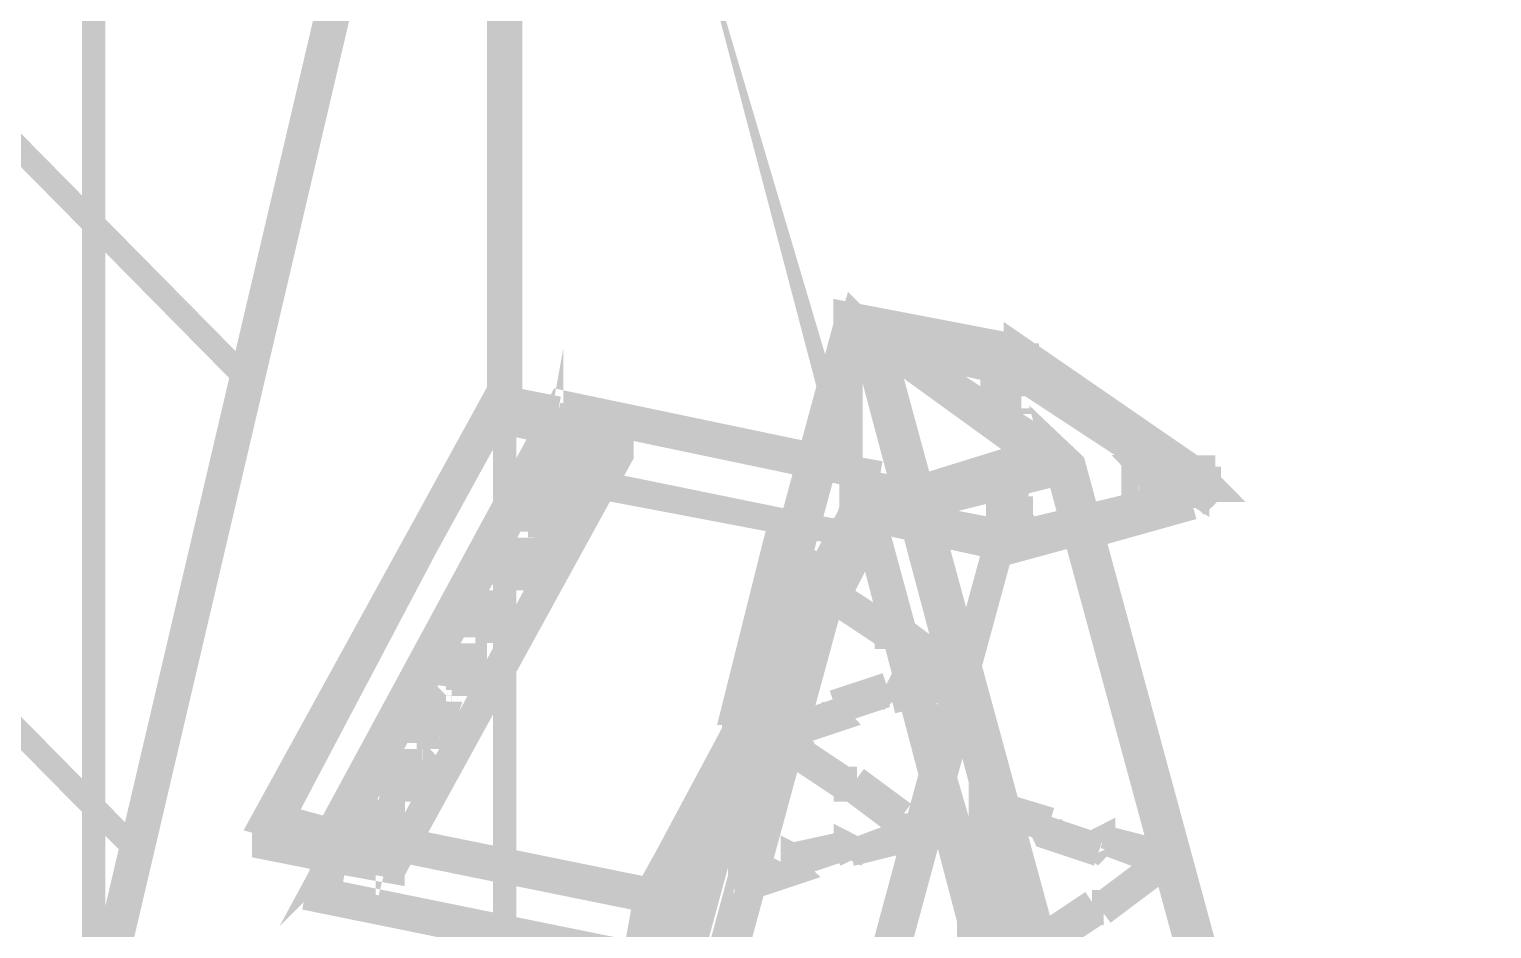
# Model space of a CAD drawing. Extents: x 0.1 to 11.6, y 0.3 to 16.2.
# Drawn here: x 8.3234 to 8.7385, y 13.3806 to 13.6358 of the extents above; entities that cross this region are included whole.
import ezdxf

# ---------------------------------------------------------------- set-up
doc = ezdxf.new("R2010")
doc.units = 0
doc.header["$MEASUREMENT"] = 0

msp = doc.modelspace()

# ---------------------------------------------------------------- linework, layer by layer
at = {"color": 0}
for points, const_width in [([(8.09, 12.2783), (8.45833, 13.8483)], 0.01), ([(8.61003, 13.3217), (8.59169, 13.3834), (8.60835, 13.32)], 0.01), ([(8.38499, 13.5367), (8.26335, 13.66)], 0.006667), ([(8.34169, 13.045), (8.34169, 13.0866), (8.34169, 13.1283), (8.34169, 13.17), (8.34169, 13.2116), (8.34169, 13.2517), (8.34169, 13.29), (8.34169, 13.3283), (8.34169, 13.3666), (8.34169, 13.4033), (8.34169, 13.4383), (8.34169, 13.4733), (8.34169, 13.5067), (8.34169, 13.54), (8.34169, 13.5717), (8.34169, 13.6017), (8.34169, 13.6317), (8.34169, 13.66)], 0.006667), ([(8.45833, 13.6567), (8.45833, 13.635), (8.45833, 13.6133), (8.45833, 13.5883), (8.45833, 13.565), (8.45833, 13.5384), (8.45833, 13.5283)], 0.01), ([(8.19499, 12.1816), (8.19168, 12.1833), (8.18832, 12.195), (8.19, 12.1967), (8.55832, 13.5517), (8.56168, 13.5483)], 0.01), ([(8.55664, 13.5517), (8.55664, 13.5533), (8.59999, 13.545)], 0.01), ([(8.55664, 13.5), (8.55664, 13.5517), (8.60499, 13.5167)], 0.006667), ([(8.90831, 12.28), (8.56332, 13.5483), (8.61664, 13.5133)], 0.01), ([(8.55832, 13.5517), (8.55664, 13.5517), (8.18832, 12.195)], 0.01), ([(8.55664, 13.5517), (8.55832, 13.5517)], 0.01), ([(8.55664, 13.5533), (8.55664, 13.5017)], 0.006667), ([(8.55832, 13.5517), (8.55664, 13.5517)], 0.006667), ([(8.60335, 13.5417), (8.60167, 13.5417), (8.60167, 13.5433), (8.59999, 13.5433), (8.55832, 13.5517)], 0.01), ([(8.60167, 13.5417), (8.56168, 13.55), (8.56168, 13.5483)], 0.01), ([(8.59668, 13.4167), (8.56168, 13.5483), (8.56332, 13.5483)], 0.01), ([(8.56168, 13.5483), (8.56332, 13.5483)], 0.01), ([(8.655, 13.5033), (8.65668, 13.505), (8.65668, 13.5067), (8.655, 13.5067), (8.655, 13.5084), (8.65332, 13.5084), (8.65332, 13.5067), (8.60499, 13.5384), (8.60335, 13.54), (8.60167, 13.54), (8.59999, 13.54), (8.56332, 13.5483)], 0.01), ([(8.56168, 13.55), (8.60835, 13.5183)], 0.006667), ([(8.56168, 13.5483), (8.61501, 13.5117), (8.97835, 12.1733)], 0.006667), ([(8.60667, 13.515), (8.60667, 13.5167), (8.56168, 13.5483)], 0.006667), ([(8.60667, 13.5167), (8.56168, 13.5483)], 0.006667), ([(8.56332, 13.5483), (8.565, 13.5483)], 0.006667), ([(8.59999, 13.5433), (8.59999, 13.545), (8.60167, 13.545), (8.60335, 13.5433), (8.60499, 13.5433)], 0.01), ([(8.655, 13.5067), (8.65668, 13.5067), (8.655, 13.5084), (8.655, 13.51), (8.65332, 13.51), (8.60499, 13.5433), (8.60499, 13.5417)], 0.01), ([(8.47499, 13.5267), (8.47168, 13.5084), (8.47168, 13.51)], 0.006667), ([(8.59999, 13.54), (8.60167, 13.5417), (8.60335, 13.5417), (8.60499, 13.5417), (8.60499, 13.54)], 0.01), ([(8.65332, 13.5084), (8.60499, 13.54), (8.60499, 13.5384)], 0.01), ([(8.59999, 13.5384), (8.59831, 13.5367)], 0.006667), ([(8.60499, 13.54), (8.60499, 13.5417), (8.60335, 13.5417)], 0.006667), ([(8.60499, 13.5417), (8.60499, 13.54)], 0.006667), ([(8.65332, 13.5084), (8.60499, 13.54)], 0.006667), ([(8.59999, 13.535), (8.59831, 13.535), (8.59831, 13.5367), (8.59999, 13.5367), (8.60167, 13.5367)], 0.006667), ([(8.59831, 13.5367), (8.59831, 13.535)], 0.006667), ([(8.60335, 13.535), (8.60167, 13.535), (8.59999, 13.535)], 0.01), ([(8.60167, 13.5367), (8.60335, 13.5367), (8.60499, 13.5367), (8.60499, 13.535), (8.60335, 13.535)], 0.006667), ([(8.60499, 13.535), (8.60499, 13.5367)], 0.006667), ([(8.60499, 13.5333), (8.60499, 13.535)], 0.006667), ([(8.41, 13.4067), (8.39165, 13.4117), (8.45665, 13.53), (8.47331, 13.5267)], 0.01), ([(8.52501, 13.435), (8.5, 13.39), (8.41, 13.4083), (8.47499, 13.5283), (8.54665, 13.5133)], 0.01), ([(8.49164, 13.5167), (8.45503, 13.525), (8.45665, 13.53)], 0.006667), ([(8.35335, 13.4033), (8.23167, 13.5267)], 0.006667), ([(8.41, 13.4067), (8.47499, 13.5267)], 0.006667), ([(8.45833, 13.3783), (8.45833, 13.3967), (8.45833, 13.4267), (8.45833, 13.4567), (8.45833, 13.485), (8.45833, 13.5133), (8.45833, 13.5283)], 0.006667), ([(8.56168, 13.4916), (8.47168, 13.51), (8.47499, 13.5283)], 0.006667), ([(8.47331, 13.5267), (8.49164, 13.5217)], 0.006667), ([(8.47499, 13.5267), (8.56168, 13.5084)], 0.006667), ([(8.98167, 12.1733), (8.61833, 13.5117), (8.61664, 13.5133), (8.98167, 12.175), (8.93668, 12.1883)], 0.01), ([(8.39165, 13.405), (8.45503, 13.525)], 0.006667), ([(8.49164, 13.5217), (8.49164, 13.5167), (8.42665, 13.3983), (8.49164, 13.5167)], 0.006667), ([(8.49164, 13.5217), (8.42833, 13.4033)], 0.006667), ([(8.47331, 13.52), (8.40831, 13.4), (8.41, 13.4017)], 0.006667), ([(8.41, 13.4017), (8.47331, 13.52)], 0.006667), ([(8.47331, 13.52), (8.49164, 13.5167), (8.49164, 13.515), (8.42665, 13.3967)], 0.006667), ([(8.47168, 13.5133), (8.47168, 13.5183), (8.47, 13.5183), (8.47168, 13.52), (8.47331, 13.52)], 0.006667), ([(8.47, 13.5183), (8.47, 13.5133)], 0.006667), ([(8.47168, 13.5133), (8.47331, 13.52), (8.48167, 13.5167)], 0.006667), ([(8.47999, 13.5117), (8.48167, 13.5167), (8.47168, 13.5183)], 0.006667), ([(8.49164, 13.515), (8.47331, 13.52)], 0.006667), ([(8.47835, 13.5183), (8.47835, 13.5167)], 0.006667), ([(8.48167, 13.5167), (8.48167, 13.5183)], 0.006667), ([(8.60835, 13.5183), (8.60667, 13.5167)], 0.006667), ([(8.60835, 13.5133), (8.61003, 13.515), (8.60835, 13.5183)], 0.006667), ([(8.60499, 13.5167), (8.23335, 12.1533)], 0.006667), ([(8.23335, 12.1517), (8.60499, 13.515)], 0.006667), ([(8.60667, 13.515), (8.23503, 12.15)], 0.006667), ([(8.23503, 12.1517), (8.60499, 13.515)], 0.006667), ([(8.47999, 13.5117), (8.47168, 13.5133)], 0.006667), ([(8.47168, 13.5133), (8.47999, 13.5117)], 0.006667), ([(8.47999, 13.5117), (8.48167, 13.5167), (8.48335, 13.5167), (8.48167, 13.5167)], 0.006667), ([(8.48167, 13.5117), (8.48335, 13.5167)], 0.006667), ([(8.54665, 13.5133), (8.565, 13.51)], 0.006667), ([(8.55664, 13.5), (8.60499, 13.515), (8.60499, 13.5167)], 0.006667), ([(8.55832, 13.5), (8.60667, 13.515)], 0.006667), ([(8.60835, 13.5133), (8.56168, 13.4983)], 0.006667), ([(8.58832, 13.4517), (8.60667, 13.5167)], 0.006667), ([(8.58832, 13.4483), (8.60667, 13.515)], 0.006667), ([(8.60667, 13.51), (8.60835, 13.5117), (8.60835, 13.5133), (8.60667, 13.5167)], 0.006667), ([(8.60667, 13.51), (8.60835, 13.5133)], 0.006667), ([(8.60835, 13.5117), (8.61003, 13.515)], 0.006667), ([(8.47667, 13.5117), (8.47835, 13.5117)], 0.006667), ([(8.47999, 13.51), (8.47999, 13.5117)], 0.006667), ([(8.51833, 13.41), (8.56168, 13.4916), (8.565, 13.51)], 0.006667), ([(8.565, 13.51), (8.52501, 13.435)], 0.006667), ([(8.59999, 13.4883), (8.56168, 13.4967), (8.60667, 13.51)], 0.006667), ([(8.56168, 13.4967), (8.61501, 13.5117)], 0.006667), ([(8.61664, 13.51), (8.56332, 13.4967)], 0.006667), ([(8.97835, 12.1733), (8.61501, 13.5117)], 0.006667), ([(8.98167, 12.1717), (8.61664, 13.51), (8.61833, 13.51), (8.61833, 13.5117)], 0.006667), ([(8.97999, 12.1733), (8.61664, 13.5117)], 0.006667), ([(8.64333, 13.5067), (8.64165, 13.5067), (8.63997, 13.5067), (8.63997, 13.5084), (8.63835, 13.5084)], 0.01), ([(8.63835, 13.5117), (8.63835, 13.51)], 0.006667), ([(8.63835, 13.5084), (8.63835, 13.51), (8.63997, 13.51), (8.64165, 13.51)], 0.006667), ([(8.64165, 13.51), (8.64333, 13.51), (8.64333, 13.5084), (8.64501, 13.5084), (8.64333, 13.5067)], 0.006667), ([(8.64501, 13.5084), (8.64501, 13.51)], 0.006667), ([(8.65332, 13.5084), (8.65332, 13.51)], 0.01), ([(8.46332, 13.4983), (8.465, 13.505), (8.47331, 13.5017)], 0.006667), ([(8.46332, 13.4983), (8.46332, 13.5033), (8.46332, 13.505), (8.465, 13.505)], 0.006667), ([(8.47, 13.505), (8.47, 13.5017)], 0.006667), ([(8.47168, 13.5084), (8.56, 13.4916)], 0.006667), ([(8.56168, 13.5084), (8.56, 13.4916), (8.49501, 13.3717)], 0.006667), ([(8.56168, 13.5084), (8.49832, 13.39)], 0.006667), ([(8.59999, 13.4933), (8.60167, 13.4933), (8.60335, 13.4933), (8.60499, 13.4933), (8.65332, 13.505)], 0.006667), ([(8.63835, 13.5084), (8.63835, 13.5067)], 0.006667), ([(8.64333, 13.505), (8.64501, 13.5084)], 0.006667), ([(8.65332, 13.5017), (8.655, 13.5033), (8.655, 13.505), (8.65332, 13.5067)], 0.01), ([(8.65332, 13.5033), (8.655, 13.505), (8.655, 13.5067), (8.65332, 13.5084)], 0.006667), ([(8.655, 13.5067), (8.655, 13.505), (8.65332, 13.505)], 0.006667), ([(8.65332, 13.505), (8.65332, 13.5033)], 0.006667), ([(8.65668, 13.505), (8.655, 13.505), (8.655, 13.5033), (8.65332, 13.5033)], 0.006667), ([(8.655, 13.505), (8.655, 13.5067)], 0.006667), ([(8.46332, 13.5033), (8.46164, 13.4983)], 0.006667), ([(8.47168, 13.4967), (8.47331, 13.5017), (8.46332, 13.5033)], 0.006667), ([(8.47331, 13.5017), (8.47331, 13.5033)], 0.006667), ([(8.47331, 13.4967), (8.47331, 13.5017), (8.47499, 13.5017), (8.47331, 13.5017)], 0.006667), ([(8.47331, 13.4967), (8.47499, 13.5017)], 0.006667), ([(8.55664, 13.5017), (8.55664, 13.5), (8.59999, 13.4916)], 0.006667), ([(8.55664, 13.5017), (8.59999, 13.4933)], 0.006667), ([(8.60167, 13.49), (8.60335, 13.49), (8.60499, 13.49), (8.65332, 13.5033)], 0.006667), ([(8.60499, 13.4933), (8.60499, 13.4916), (8.65332, 13.5033)], 0.006667), ([(8.62332, 13.4933), (8.65332, 13.5017)], 0.01), ([(8.65332, 13.5033), (8.65332, 13.5017)], 0.006667), ([(8.18668, 12.135), (8.55832, 13.5)], 0.006667), ([(8.19667, 12.1783), (8.55664, 13.5)], 0.006667), ([(8.47168, 13.4967), (8.46332, 13.4983)], 0.006667), ([(8.46332, 13.4983), (8.47331, 13.4967)], 0.006667), ([(8.46832, 13.4967), (8.47, 13.4967)], 0.006667), ([(8.47331, 13.4967), (8.47168, 13.4967)], 0.006667), ([(8.47168, 13.495), (8.47168, 13.4967)], 0.006667), ([(8.55664, 13.5), (8.55832, 13.5)], 0.006667), ([(8.60167, 13.49), (8.56168, 13.4983), (8.56168, 13.4967)], 0.006667), ([(8.58165, 13.4233), (8.56168, 13.4967)], 0.006667), ([(8.56332, 13.4967), (8.56168, 13.4967)], 0.006667), ([(8.56332, 13.4967), (8.93332, 12.1367), (8.95503, 12.1533)], 0.006667), ([(8.59999, 13.5), (8.59831, 13.4983)], 0.006667), ([(8.59831, 13.4983), (8.59831, 13.4967)], 0.006667), ([(8.60499, 13.4967), (8.60499, 13.4983)], 0.006667), ([(8.60499, 13.495), (8.60499, 13.4967)], 0.006667), ([(8.59999, 13.4933), (8.59999, 13.4916)], 0.006667), ([(8.60499, 13.49), (8.60499, 13.4883), (8.62332, 13.4933)], 0.006667), ([(8.45503, 13.4883), (8.45335, 13.4833)], 0.006667), ([(8.45503, 13.4833), (8.45665, 13.49), (8.465, 13.4867)], 0.006667), ([(8.45503, 13.4833), (8.45503, 13.4883), (8.45503, 13.49), (8.45665, 13.49)], 0.006667), ([(8.46332, 13.4817), (8.465, 13.4867), (8.45503, 13.4883)], 0.006667), ([(8.46164, 13.49), (8.46164, 13.4867)], 0.006667), ([(8.465, 13.4867), (8.465, 13.4883)], 0.006667), ([(8.53668, 13.4383), (8.53668, 13.49)], 0.006667), ([(8.53668, 13.4383), (8.53999, 13.4383), (8.53999, 13.4883), (8.53999, 13.4383)], 0.006667), ([(8.53836, 13.485), (8.53999, 13.4883), (8.53999, 13.49)], 0.01), ([(8.53999, 13.4883), (8.55501, 13.4783)], 0.006667), ([(8.59999, 13.4916), (8.60167, 13.4916), (8.60167, 13.49), (8.60335, 13.49), (8.60499, 13.49), (8.60499, 13.4916)], 0.006667), ([(8.60167, 13.49), (8.59999, 13.4883)], 0.006667), ([(8.59999, 13.4883), (8.60167, 13.4883), (8.60335, 13.4883), (8.60499, 13.4883)], 0.006667), ([(8.465, 13.4817), (8.465, 13.4867), (8.46669, 13.4867), (8.465, 13.4867)], 0.006667), ([(8.46669, 13.4817), (8.46669, 13.4867)], 0.006667), ([(8.53836, 13.485), (8.55333, 13.475)], 0.006667), ([(8.53999, 13.4383), (8.53836, 13.435), (8.53836, 13.485)], 0.006667), ([(8.46332, 13.4817), (8.45503, 13.4833)], 0.006667), ([(8.45503, 13.4833), (8.465, 13.4817)], 0.006667), ([(8.46164, 13.4817), (8.46001, 13.4817)], 0.006667), ([(8.465, 13.4817), (8.46669, 13.4817), (8.465, 13.4817), (8.46332, 13.4817)], 0.006667), ([(8.46332, 13.48), (8.46332, 13.4817)], 0.006667), ([(8.55165, 13.4767), (8.55501, 13.4783), (8.55333, 13.475), (8.55165, 13.4733)], 0.006667), ([(8.44667, 13.4683), (8.44835, 13.475), (8.45665, 13.4717)], 0.006667), ([(8.55165, 13.4767), (8.55165, 13.4733), (8.56668, 13.4633)], 0.006667), ([(8.55165, 13.4767), (8.56668, 13.4667)], 0.006667), ([(8.44667, 13.4733), (8.44499, 13.4683)], 0.006667), ([(8.44667, 13.4683), (8.44835, 13.4733), (8.44667, 13.4733), (8.44667, 13.475), (8.44835, 13.475)], 0.006667), ([(8.45665, 13.4667), (8.45665, 13.4717), (8.44835, 13.4733)], 0.006667), ([(8.45335, 13.475), (8.45335, 13.4733)], 0.006667), ([(8.45665, 13.4717), (8.45665, 13.4733)], 0.006667), ([(8.45665, 13.4667), (8.45665, 13.4717), (8.45833, 13.4717), (8.45665, 13.4717)], 0.006667), ([(8.45833, 13.4667), (8.45833, 13.4717)], 0.006667), ([(8.45665, 13.4667), (8.44667, 13.4683)], 0.006667), ([(8.44667, 13.4683), (8.45665, 13.4667)], 0.006667), ([(8.58333, 13.4567), (8.56999, 13.4667), (8.56836, 13.4633), (8.58165, 13.455)], 0.006667), ([(8.45335, 13.4667), (8.45503, 13.4667)], 0.006667), ([(8.45503, 13.465), (8.45665, 13.4667)], 0.006667), ([(8.56668, 13.4667), (8.56668, 13.4633), (8.56836, 13.4633)], 0.006667), ([(8.56668, 13.4667), (8.56999, 13.4667)], 0.006667), ([(8.43832, 13.4533), (8.43668, 13.4533), (8.43832, 13.4533), (8.43832, 13.455), (8.44, 13.4533)], 0.006667), ([(8.43832, 13.4533), (8.44, 13.4583), (8.43832, 13.4583), (8.43832, 13.46), (8.44, 13.46)], 0.006667), ([(8.44, 13.4533), (8.44, 13.46), (8.44997, 13.4567)], 0.006667), ([(8.44499, 13.46), (8.44499, 13.4583)], 0.006667), ([(8.43832, 13.4583), (8.43668, 13.4533)], 0.006667), ([(8.44835, 13.4517), (8.44835, 13.4567), (8.44, 13.4583)], 0.006667), ([(8.44835, 13.4567), (8.44835, 13.4583)], 0.006667), ([(8.44835, 13.4567), (8.44997, 13.4567)], 0.006667), ([(8.44997, 13.4567), (8.44835, 13.4517)], 0.006667), ([(8.44997, 13.4517), (8.44997, 13.4567)], 0.006667), ([(8.58333, 13.4567), (8.58165, 13.455), (8.58165, 13.4483)], 0.006667), ([(8.58333, 13.4567), (8.58333, 13.4517)], 0.006667), ([(8.42503, 12.8483), (8.58832, 13.4517)], 0.01), ([(8.44835, 13.4517), (8.43832, 13.4533)], 0.006667), ([(8.44, 13.4533), (8.44835, 13.4517)], 0.006667), ([(8.44499, 13.4517), (8.44667, 13.4517)], 0.006667), ([(8.44835, 13.45), (8.44835, 13.4517)], 0.006667), ([(8.58333, 13.4517), (8.58165, 13.4483), (8.56836, 13.445)], 0.006667), ([(8.58333, 13.4517), (8.56999, 13.4483)], 0.006667), ([(8.42503, 12.8467), (8.58832, 13.4483)], 0.01), ([(8.52669, 13.4434), (8.52669, 13.4417), (8.52669, 13.445)], 0.01), ([(8.55165, 13.445), (8.56668, 13.45)], 0.006667), ([(8.55165, 13.445), (8.55165, 13.4417), (8.56668, 13.4467)], 0.006667), ([(8.56668, 13.45), (8.56668, 13.4467), (8.56836, 13.445)], 0.006667), ([(8.56668, 13.45), (8.56999, 13.4483)], 0.006667), ([(8.56836, 13.445), (8.56999, 13.4483)], 0.006667), ([(8.595, 13.3767), (8.595, 13.4167), (8.60835, 13.37), (8.60835, 13.33)], 0.01), ([(8.43001, 13.4383), (8.43164, 13.4434), (8.43001, 13.4434), (8.43001, 13.445), (8.43164, 13.445)], 0.006667), ([(8.43001, 13.4434), (8.43001, 13.4383)], 0.006667), ([(8.43164, 13.44), (8.43164, 13.445), (8.44168, 13.4417)], 0.006667), ([(8.44, 13.4367), (8.44, 13.4417), (8.43164, 13.4434)], 0.006667), ([(8.43832, 13.445), (8.43668, 13.4434)], 0.006667), ([(8.44, 13.4417), (8.44168, 13.4434)], 0.006667), ([(8.52501, 13.4434), (8.52501, 13.435)], 0.01), ([(8.52669, 13.445), (8.54335, 13.435)], 0.006667), ([(8.52669, 13.395), (8.52669, 13.445)], 0.006667), ([(8.54167, 13.4316), (8.52669, 13.4417), (8.52669, 13.3917)], 0.006667), ([(8.55501, 13.4434), (8.53999, 13.4383)], 0.006667), ([(8.55333, 13.44), (8.55501, 13.4434), (8.55165, 13.445)], 0.006667), ([(8.43001, 13.4383), (8.43001, 13.44), (8.43164, 13.44)], 0.006667), ([(8.44, 13.4367), (8.43001, 13.4383)], 0.006667), ([(8.43164, 13.44), (8.44, 13.4367)], 0.006667), ([(8.44, 13.4367), (8.44168, 13.4417), (8.44, 13.4417)], 0.006667), ([(8.44168, 13.4367), (8.44168, 13.4417)], 0.006667), ([(8.53999, 13.4383), (8.52669, 13.3917), (8.52501, 13.3917)], 0.006667), ([(8.52501, 13.3917), (8.53668, 13.4383)], 0.006667), ([(8.52669, 13.395), (8.52669, 13.3917), (8.52669, 13.4417)], 0.006667), ([(8.53836, 13.435), (8.55333, 13.44), (8.55165, 13.4417)], 0.006667), ([(8.42333, 13.4067), (8.42503, 13.4134), (8.42503, 13.4117), (8.42665, 13.4117), (8.42503, 13.4117)], 0.006667), ([(8.43668, 13.4367), (8.43832, 13.4367)], 0.006667), ([(8.44, 13.435), (8.44, 13.4367)], 0.006667), ([(8.52501, 13.435), (8.52501, 13.3917)], 0.006667), ([(8.54335, 13.435), (8.54167, 13.4316), (8.53999, 13.43)], 0.006667), ([(8.54335, 13.435), (8.53999, 13.4333)], 0.006667), ([(8.42333, 13.4233), (8.42333, 13.4283), (8.42165, 13.4283), (8.42165, 13.43), (8.42333, 13.43)], 0.006667), ([(8.42333, 13.425), (8.42333, 13.43), (8.43332, 13.4267)], 0.006667), ([(8.43001, 13.43), (8.43001, 13.4283)], 0.006667), ([(8.53999, 13.4333), (8.53999, 13.43), (8.55501, 13.42)], 0.006667), ([(8.53999, 13.4333), (8.55501, 13.4233)], 0.006667), ([(8.42165, 13.4283), (8.42165, 13.4233)], 0.006667), ([(8.43164, 13.4217), (8.43164, 13.4267), (8.42333, 13.4283)], 0.006667), ([(8.43164, 13.4217), (8.43332, 13.4267), (8.435, 13.4267), (8.43332, 13.4267), (8.43164, 13.4267)], 0.006667), ([(8.43332, 13.4267), (8.43332, 13.4283)], 0.006667), ([(8.43332, 13.4217), (8.435, 13.4267)], 0.006667), ([(8.42333, 13.4233), (8.42165, 13.4233), (8.42165, 13.425), (8.42333, 13.425)], 0.006667), ([(8.42333, 13.425), (8.43164, 13.4217)], 0.006667), ([(8.43164, 13.4217), (8.42333, 13.4233)], 0.006667), ([(8.42833, 13.4217), (8.43001, 13.4217)], 0.006667), ([(8.43164, 13.42), (8.43164, 13.4217)], 0.006667), ([(8.55832, 13.4233), (8.55501, 13.4233), (8.55501, 13.42), (8.55664, 13.42)], 0.006667), ([(8.55832, 13.4233), (8.55664, 13.42), (8.56999, 13.41)], 0.006667), ([(8.55832, 13.4233), (8.57167, 13.4134)], 0.006667), ([(8.59332, 13.3834), (8.58165, 13.4233)], 0.01), ([(8.61003, 13.37), (8.59668, 13.4167), (8.595, 13.4167)], 0.01), ([(8.61333, 13.4117), (8.59668, 13.4167), (8.59831, 13.4134), (8.61333, 13.4083)], 0.006667), ([(8.40831, 13.4017), (8.39165, 13.405), (8.39165, 13.4117)], 0.01), ([(8.41499, 13.4083), (8.41499, 13.4134), (8.41336, 13.4134), (8.41336, 13.415), (8.41499, 13.415), (8.41667, 13.415)], 0.006667), ([(8.41336, 13.4134), (8.41336, 13.4083)], 0.006667), ([(8.41499, 13.41), (8.41667, 13.415), (8.42503, 13.4134)], 0.006667), ([(8.42333, 13.4067), (8.42503, 13.4117), (8.41499, 13.4134)], 0.006667), ([(8.42165, 13.415), (8.42165, 13.4134)], 0.006667), ([(8.42503, 13.4117), (8.42503, 13.4134)], 0.006667), ([(8.57167, 13.4134), (8.56999, 13.41), (8.56999, 13.405)], 0.006667), ([(8.57167, 13.4134), (8.57167, 13.4083)], 0.006667), ([(8.595, 13.365), (8.59668, 13.365), (8.59668, 13.4167)], 0.006667), ([(8.625, 13.365), (8.61003, 13.37), (8.59668, 13.4167)], 0.006667), ([(8.59668, 13.3666), (8.59668, 13.4167)], 0.006667), ([(8.59668, 13.3666), (8.59831, 13.3633), (8.59831, 13.4134)], 0.006667), ([(8.49669, 13.3717), (8.40668, 13.39), (8.41, 13.4083)], 0.01), ([(8.41499, 13.4083), (8.41336, 13.4083), (8.41336, 13.41), (8.41499, 13.41)], 0.006667), ([(8.41499, 13.41), (8.42333, 13.4067)], 0.006667), ([(8.42503, 13.4067), (8.42665, 13.4117)], 0.006667), ([(8.51833, 13.41), (8.49669, 13.3717), (8.5, 13.39)], 0.01), ([(8.61333, 13.4117), (8.61003, 13.41)], 0.006667), ([(8.61003, 13.41), (8.61165, 13.4067), (8.62668, 13.4017)], 0.006667), ([(8.61003, 13.41), (8.625, 13.405)], 0.006667), ([(8.61165, 13.4067), (8.61333, 13.4083), (8.61333, 13.4117)], 0.006667), ([(8.40668, 13.39), (8.41, 13.4067)], 0.006667), ([(8.42833, 13.4033), (8.41, 13.4067)], 0.006667), ([(8.49832, 13.39), (8.41, 13.4067)], 0.006667), ([(8.42333, 13.4067), (8.41499, 13.4083)], 0.006667), ([(8.41997, 13.4067), (8.42165, 13.4067)], 0.006667), ([(8.42333, 13.405), (8.42333, 13.4067)], 0.006667), ([(8.53999, 13.4017), (8.55501, 13.405)], 0.006667), ([(8.55832, 13.4033), (8.55501, 13.405), (8.55501, 13.4033), (8.55664, 13.4)], 0.006667), ([(8.57167, 13.4083), (8.56999, 13.405), (8.55664, 13.4017)], 0.006667), ([(8.57167, 13.4083), (8.55832, 13.4033)], 0.006667), ([(8.62831, 13.405), (8.62831, 13.4067), (8.625, 13.405), (8.62668, 13.4033), (8.62831, 13.405), (8.64165, 13.4)], 0.006667), ([(8.62831, 13.4067), (8.64165, 13.4033)], 0.006667), ([(8.42665, 13.3983), (8.40831, 13.4017)], 0.006667), ([(8.42833, 13.4033), (8.42665, 13.3983), (8.41, 13.4017)], 0.006667), ([(8.52669, 13.395), (8.54335, 13.4), (8.53999, 13.4017), (8.53999, 13.3983), (8.55501, 13.4033)], 0.006667), ([(8.55664, 13.4), (8.55832, 13.4033)], 0.006667), ([(8.65668, 13.2), (8.61003, 13.37), (8.61003, 13.32), (8.65169, 13.165)], 0.01), ([(8.64165, 13.4033), (8.64165, 13.4), (8.64165, 13.395)], 0.006667), ([(8.64165, 13.4033), (8.64165, 13.3983)], 0.006667), ([(8.40831, 13.4), (8.42665, 13.3967), (8.42665, 13.3983)], 0.006667), ([(8.52001, 13.3666), (8.52001, 13.3767), (8.50331, 13.315)], 0.006667), ([(8.52669, 13.3917), (8.54167, 13.3967), (8.53999, 13.3983)], 0.006667), ([(8.54167, 13.3967), (8.54335, 13.4)], 0.006667), ([(8.64165, 13.3983), (8.64165, 13.395), (8.62831, 13.385)], 0.006667), ([(8.64165, 13.3983), (8.62831, 13.3883)], 0.006667), ([(8.40668, 13.39), (8.49501, 13.3717), (8.49832, 13.39)], 0.006667), ([(8.40668, 13.39), (8.40831, 13.39)], 0.006667), ([(8.59169, 13.3834), (8.59332, 13.3834), (8.61003, 13.3217)], 0.01), ([(8.59169, 13.3834), (8.59169, 13.3733), (8.60835, 13.3117)], 0.01), ([(8.61003, 13.3783), (8.625, 13.3883)], 0.006667), ([(8.61003, 13.3783), (8.61165, 13.375), (8.62668, 13.385)], 0.006667), ([(8.625, 13.3883), (8.62668, 13.385), (8.62831, 13.385)], 0.006667), ([(8.625, 13.3883), (8.62831, 13.3883)], 0.006667), ([(8.62831, 13.385), (8.62831, 13.3883)], 0.006667), ([(8.61003, 13.3233), (8.61003, 13.32), (8.59332, 13.3834)], 0.006667), ([(8.59332, 13.3834), (8.59332, 13.3733)], 0.006667), ([(8.45833, 13.3017), (8.45833, 13.3333), (8.45833, 13.365), (8.45833, 13.3783)], 0.01), ([(8.59668, 13.3666), (8.61333, 13.3767), (8.61003, 13.3783)], 0.006667)]:
    msp.add_lwpolyline(points, dxfattribs=dict(at, const_width=const_width))
for points, const_width in [([(8.60167, 13.54), (8.59999, 13.54), (8.59999, 13.5384), (8.59999, 13.5367), (8.60167, 13.5367), (8.60499, 13.5367), (8.60499, 13.5384), (8.60167, 13.54)], 0.006667), ([(8.60167, 13.535), (8.60335, 13.535), (8.60499, 13.535), (8.60499, 13.5367), (8.60335, 13.5367), (8.60167, 13.5367), (8.59999, 13.5367), (8.59831, 13.5367), (8.59999, 13.535), (8.60167, 13.535)], 0.006667), ([(8.60167, 13.5317), (8.60335, 13.5317), (8.60335, 13.5333), (8.60499, 13.5333), (8.60335, 13.5333), (8.60335, 13.535), (8.60167, 13.535), (8.59999, 13.535), (8.59831, 13.535), (8.59831, 13.5333), (8.59999, 13.5333), (8.60167, 13.5317)], 0.01), ([(8.47999, 13.5183), (8.48167, 13.5183), (8.47999, 13.52), (8.47835, 13.52), (8.47835, 13.5183), (8.47999, 13.5183)], 0.01), ([(8.47999, 13.5183), (8.47999, 13.5167), (8.48167, 13.5167), (8.47999, 13.5167), (8.47835, 13.5167), (8.47835, 13.5183), (8.47999, 13.5183)], 0.006667), ([(8.47168, 13.5133), (8.47, 13.5133), (8.47168, 13.5133)], 0.006667), ([(8.47835, 13.5133), (8.47667, 13.5117), (8.47835, 13.5117), (8.47999, 13.5117), (8.47835, 13.5133)], 0.006667), ([(8.47835, 13.5117), (8.47999, 13.5117), (8.47999, 13.51), (8.47835, 13.51), (8.47667, 13.51), (8.47667, 13.5117), (8.47835, 13.5117)], 0.006667), ([(8.47999, 13.5117), (8.48167, 13.5117), (8.47999, 13.5117)], 0.006667), ([(8.61501, 13.5117), (8.61664, 13.5117), (8.61501, 13.5117)], 0.006667), ([(8.64165, 13.5117), (8.63997, 13.5117), (8.63835, 13.5117), (8.63997, 13.51), (8.64165, 13.5084), (8.64333, 13.5084), (8.64501, 13.51), (8.64333, 13.5117), (8.64165, 13.5117)], 0.006667), ([(8.64165, 13.505), (8.64333, 13.505), (8.64333, 13.5067), (8.64165, 13.5067), (8.64165, 13.5084), (8.63997, 13.5084), (8.63835, 13.5084), (8.63835, 13.5067), (8.63835, 13.505), (8.63997, 13.505), (8.64165, 13.505)], 0.01), ([(8.64165, 13.5067), (8.64333, 13.5067), (8.64501, 13.5067), (8.64501, 13.5084), (8.64333, 13.5084), (8.64333, 13.51), (8.64165, 13.51), (8.63997, 13.51), (8.63835, 13.51), (8.63835, 13.5084), (8.63997, 13.5084), (8.63997, 13.5067), (8.64165, 13.5067)], 0.006667), ([(8.46332, 13.4983), (8.46164, 13.4983), (8.46332, 13.5), (8.46332, 13.4983)], 0.006667), ([(8.47168, 13.5033), (8.47331, 13.5033), (8.47331, 13.505), (8.47168, 13.505), (8.47, 13.505), (8.47, 13.5033), (8.47168, 13.5033)], 0.01), ([(8.47168, 13.5033), (8.47331, 13.5017), (8.47168, 13.5017), (8.47, 13.5017), (8.47, 13.5033), (8.47168, 13.5033)], 0.006667), ([(8.47168, 13.4983), (8.47168, 13.4967), (8.47, 13.4967), (8.46832, 13.4967), (8.47, 13.4983), (8.47168, 13.4983)], 0.006667), ([(8.47, 13.4967), (8.47168, 13.4967), (8.47168, 13.495), (8.47, 13.495), (8.46832, 13.495), (8.46832, 13.4967), (8.47, 13.4967)], 0.006667), ([(8.60167, 13.495), (8.60335, 13.495), (8.60499, 13.4967), (8.60335, 13.4983), (8.60167, 13.4983), (8.59999, 13.4983), (8.59831, 13.4983), (8.59831, 13.4967), (8.59999, 13.4967), (8.60167, 13.495)], 0.006667), ([(8.60167, 13.4983), (8.60335, 13.4983), (8.60499, 13.4967), (8.60499, 13.495), (8.60335, 13.495), (8.60167, 13.495), (8.59999, 13.4967), (8.59831, 13.4967), (8.59831, 13.4983), (8.59999, 13.4983), (8.60167, 13.4983)], 0.006667), ([(8.60167, 13.4933), (8.60335, 13.4933), (8.60335, 13.495), (8.60499, 13.495), (8.60335, 13.495), (8.60335, 13.4967), (8.60167, 13.4967), (8.59999, 13.4967), (8.59831, 13.4967), (8.59831, 13.495), (8.59999, 13.495), (8.59999, 13.4933), (8.60167, 13.4933)], 0.006667), ([(8.60167, 13.5), (8.60335, 13.5), (8.60499, 13.5), (8.60499, 13.4983), (8.60499, 13.4967), (8.60335, 13.4967), (8.60167, 13.4983), (8.59999, 13.4983), (8.59999, 13.5), (8.60167, 13.5)], 0.006667), ([(8.45503, 13.4833), (8.45335, 13.4833), (8.45503, 13.485), (8.45503, 13.4833)], 0.006667), ([(8.46332, 13.4883), (8.465, 13.4883), (8.465, 13.49), (8.46332, 13.49), (8.46164, 13.49), (8.46164, 13.4883), (8.46332, 13.4883)], 0.01), ([(8.46332, 13.4883), (8.465, 13.4883), (8.465, 13.4867), (8.46332, 13.4867), (8.46164, 13.4867), (8.46164, 13.4883), (8.46332, 13.4883)], 0.006667), ([(8.52501, 13.4434), (8.52669, 13.4434), (8.53999, 13.49), (8.53668, 13.49), (8.52501, 13.4434)], 0.01), ([(8.46332, 13.4817), (8.46332, 13.48), (8.46164, 13.48), (8.46001, 13.48), (8.46001, 13.4817), (8.46164, 13.4817), (8.46332, 13.4817)], 0.006667), ([(8.46332, 13.4833), (8.46332, 13.4817), (8.46164, 13.4817), (8.46164, 13.4833), (8.46332, 13.4833)], 0.006667), ([(8.45503, 13.4733), (8.45665, 13.4733), (8.45665, 13.475), (8.45503, 13.475), (8.45335, 13.475), (8.45335, 13.4733), (8.45503, 13.4733)], 0.01), ([(8.45503, 13.4733), (8.45665, 13.4733), (8.45665, 13.4717), (8.45503, 13.4717), (8.45335, 13.4717), (8.45335, 13.4733), (8.45503, 13.4733)], 0.006667), ([(8.44667, 13.4683), (8.44499, 13.4683), (8.44667, 13.4683), (8.44667, 13.47), (8.44667, 13.4683)], 0.006667), ([(8.45503, 13.4683), (8.45503, 13.4667), (8.45665, 13.4667), (8.45503, 13.4667), (8.45335, 13.4667), (8.45335, 13.4683), (8.45503, 13.4683)], 0.006667), ([(8.45503, 13.4667), (8.45503, 13.465), (8.45335, 13.465), (8.45335, 13.4667), (8.45503, 13.4667)], 0.006667), ([(8.45665, 13.4667), (8.45833, 13.4667), (8.45665, 13.4667)], 0.006667), ([(8.44667, 13.4583), (8.44835, 13.4583), (8.44835, 13.46), (8.44667, 13.46), (8.44499, 13.46), (8.44499, 13.4583), (8.44667, 13.4583)], 0.01), ([(8.44667, 13.4583), (8.44835, 13.4583), (8.44835, 13.4567), (8.44667, 13.4567), (8.44499, 13.4567), (8.44499, 13.4583), (8.44667, 13.4583)], 0.006667), ([(8.44667, 13.4517), (8.44835, 13.45), (8.44667, 13.45), (8.44499, 13.45), (8.44499, 13.4517), (8.44667, 13.4517)], 0.006667), ([(8.44667, 13.4533), (8.44667, 13.4517), (8.44835, 13.4517), (8.44667, 13.4517), (8.44499, 13.4517), (8.44499, 13.4533), (8.44667, 13.4533)], 0.006667), ([(8.44835, 13.4517), (8.44997, 13.4517), (8.44835, 13.4517)], 0.006667), ([(8.43832, 13.4434), (8.44, 13.4434), (8.44168, 13.4434), (8.44, 13.4434), (8.44, 13.445), (8.43832, 13.445), (8.43832, 13.4434)], 0.01), ([(8.44, 13.4434), (8.44, 13.4417), (8.43832, 13.4417), (8.43668, 13.4417), (8.43668, 13.4434), (8.43832, 13.4434), (8.44, 13.4434)], 0.006667), ([(8.43832, 13.4383), (8.43668, 13.4383), (8.43668, 13.4367), (8.43832, 13.4367), (8.44, 13.4367), (8.43832, 13.4383)], 0.006667), ([(8.43832, 13.4367), (8.44, 13.4367), (8.44, 13.435), (8.43832, 13.435), (8.43668, 13.435), (8.43668, 13.4367), (8.43832, 13.4367)], 0.006667), ([(8.44, 13.4367), (8.44168, 13.4367), (8.44, 13.4367)], 0.006667), ([(8.43164, 13.4283), (8.43332, 13.4283), (8.43164, 13.43), (8.43001, 13.43), (8.43001, 13.4283), (8.43164, 13.4283)], 0.01), ([(8.43164, 13.4283), (8.43164, 13.4267), (8.43332, 13.4267), (8.43164, 13.4267), (8.43001, 13.4267), (8.43001, 13.4283), (8.43164, 13.4283)], 0.006667), ([(8.43001, 13.4233), (8.43164, 13.4217), (8.43001, 13.4217), (8.42833, 13.4217), (8.42833, 13.4233), (8.43001, 13.4233)], 0.006667), ([(8.43001, 13.4217), (8.43164, 13.4217), (8.43164, 13.42), (8.43001, 13.42), (8.42833, 13.42), (8.42833, 13.4217), (8.43001, 13.4217)], 0.006667), ([(8.43164, 13.4217), (8.43332, 13.4217), (8.43164, 13.4217)], 0.006667), ([(8.42333, 13.4134), (8.42503, 13.4134), (8.42503, 13.415), (8.42333, 13.415), (8.42165, 13.415), (8.42165, 13.4134), (8.42333, 13.4134)], 0.01), ([(8.42333, 13.4134), (8.42503, 13.4117), (8.42333, 13.4117), (8.42165, 13.4117), (8.42165, 13.4134), (8.42333, 13.4134)], 0.006667), ([(8.42165, 13.4083), (8.42333, 13.4083), (8.42333, 13.4067), (8.42165, 13.4067), (8.41997, 13.4067), (8.41997, 13.4083), (8.42165, 13.4083)], 0.006667), ([(8.42165, 13.4067), (8.42333, 13.4067), (8.42333, 13.405), (8.42165, 13.405), (8.41997, 13.405), (8.41997, 13.4067), (8.42165, 13.4067)], 0.006667), ([(8.42333, 13.4067), (8.42503, 13.4067), (8.42333, 13.4067)], 0.006667)]:
    msp.add_lwpolyline(points, close=True, dxfattribs=dict(at, const_width=const_width))

doc.saveas('drawing.dxf')
